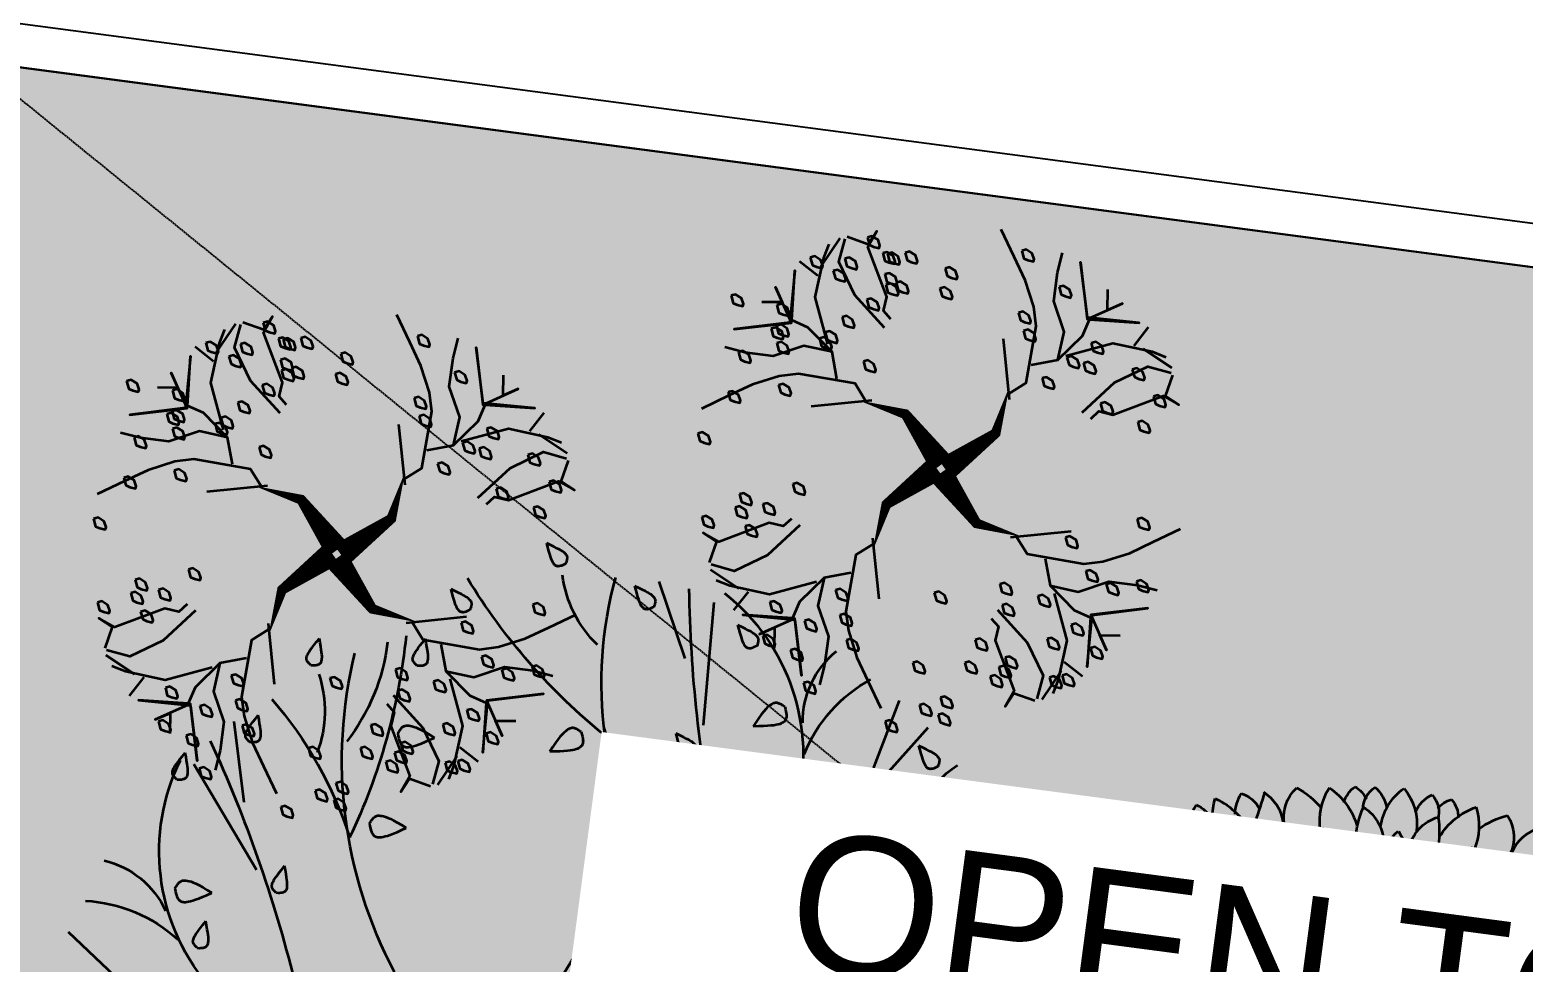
# Model space of a CAD drawing. Header units: millimetres. Extents: x -179928 to 528275, y -469666 to 511935.
# Drawn here: x 7727 to 8589, y 104358 to 104896 of the extents above; entities that cross this region are included whole.
import ezdxf

# ---------------------------------------------------------------- set-up
doc = ezdxf.new("R2010")
doc.units = ezdxf.units.MM
doc.linetypes.add('DASHED', pattern=[0.75, 0.5, -0.25])
for name, color, linetype in [('ad-Elevation 10', 8, 'Continuous'), ('ad-Glass Sectionline', 140, 'Continuous'), ('ad-Text main', 7, 'Continuous'), ('ad-Toilet fixtures', 8, 'Continuous')]:
    doc.layers.add(name, color=color, linetype=linetype)
doc.layers.add('ad-Landscape', color=94, linetype='Continuous', lineweight=35)
doc.layers.add('ad-Landscape 2', color=7, linetype='Continuous', lineweight=35, true_color=0x264c00)
doc.styles.get("Standard").update_dxf_attribs({"font": 'arial.ttf'})

# ---------------------------------------------------------------- blocks, each defined once
blk = doc.blocks.new('A$C61BE7BBE')
at = {"layer": 'ad-Landscape'}
for centre, radius, start, end in [((0.542, -2.951), 1.936, 142.5885, 180.2685), ((-0.542, -2.951), 1.936, 359.7315, 37.4115), ((-1.447, -2.814), 0.898, 139.4924, 177.6991), ((0.295, -3.161), 1.349, 149.987, 187.7695), ((0.453, -2.514), 0.676, 171.3917, 227.835), ((-2.889, -3.142), 3.502, 359.9824, 12.0052), ((1.697, -2.079), 0.932, 201.0147, 251.0085), ((-0.295, -3.161), 1.349, 352.2305, 30.013), ((1.405, -2.554), 0.868, 198.6878, 245.2839), ((0.579, -3.745), 0.974, 6.4669, 61.6556), ((-1.74, -3.125), 2.067, 349.3214, 4.0479), ((-0.906, -3.641), 0.606, 297.2695, 335.9728)]:
    blk.add_arc(centre, radius, start, end, dxfattribs=at)
at = {"layer": 'ad-Landscape 2'}
for centre, radius, start, end in [((-2.167, -2.776), 0.96, 123.4494, 169.1419), ((-1.329, -3.259), 1.53, 124.2544, 162.4095), ((-2.867, -2.536), 0.525, 111.9719, 158.1743), ((-0.442, -3.021), 1.463, 142.928, 175.4603), ((-3.41, -2.32), 0.148, 98.297, 193.9033), ((-3.547, -1.977), 0.379, 269.0458, 306.1809), ((-3.21, -2.109), 0.273, 237.8448, 324.6011), ((-3.325, -2.438), 0.17, 143.7235, 189.2863), ((-3.218, -2.537), 0.186, 119.0055, 191.7638), ((-3.454, -2.302), 0.168, 256.8191, 300.1098), ((-3.387, -2.087), 0.488, 268.4011, 309.1706), ((-3.088, -1.801), 0.795, 268.4481, 307.5281), ((-1.697, -2.079), 0.932, 288.9915, 338.9853), ((2.889, -3.142), 3.502, 167.9948, 180.0176), ((-0.453, -2.514), 0.676, 312.165, 8.6083), ((-4.711, -2.181), 1.496, 339.5864, 345.4463), ((-2.833, -2.887), 0.356, 124.2819, 173.793), ((-2.813, -2.152), 0.645, 272.2183, 320.8436), ((-1.999, -3.032), 0.544, 129.3196, 181.7514), ((-2.402, -1.959), 0.821, 274.0733, 314.8771), ((-1.014, -3.524), 1.242, 131.6019, 166.473), ((-2.026, -2.069), 0.846, 278.5709, 321.5072), ((-0.488, -3.723), 1.408, 129.2482, 165.9132), ((-3.255, -2.307), 0.399, 262.2727, 289.059), ((-3.205, -2.09), 0.759, 271.415, 306.1567), ((-0.914, -2.323), 0.874, 290.1808, 328.5951), ((0.914, -2.323), 0.874, 211.4049, 249.8192), ((-2.929, -2.933), 0.15, 126.1904, 182.5297), ((-3.025, -2.67), 0.274, 258.7338, 302.0246), ((-2.554, -3.07), 0.372, 132.039, 182.3981), ((-3.055, -2.232), 0.863, 278.6128, 308.9762), ((-0.579, -3.745), 0.974, 118.3444, 173.5331), ((-1.405, -2.554), 0.868, 294.7161, 341.3122), ((-2.458, -3.195), 0.289, 145.3594, 190.9222), ((-2.436, -2.424), 0.643, 257.6145, 296.9239), ((1.74, -3.125), 2.067, 175.9521, 190.6786), ((-0.876, -2.829), 0.895, 310.7887, 348.0381), ((0.876, -2.829), 0.895, 191.9619, 229.2113), ((-2.128, -3.396), 0.461, 134.4168, 177.6352), ((-2.208, -2.504), 0.73, 268.9494, 309.1849), ((0.81, -3.717), 1.458, 154.4442, 184.6619), ((-0.81, -3.717), 1.458, 355.3381, 25.5558), ((-3.046, -2.005), 1.281, 283.7152, 293.8565), ((-2.622, -2.757), 0.621, 273.0667, 310.2241), ((-0.915, -3.796), 1.32, 153.7814, 168.0611), ((-1.896, -2.617), 0.764, 273.1884, 312.6145), ((-0.211, -3.764), 1.016, 144.8498, 183.0189), ((0.785, -3.797), 1.765, 161.3885, 181.2452), ((-0.785, -3.797), 1.765, 358.7548, 18.6115), ((0.211, -3.764), 1.016, 356.9811, 35.1502), ((-2.106, -3.468), 0.289, 145.3594, 190.9222), ((-2.239, -2.943), 0.581, 273.3251, 311.6636), ((-0.466, -3.951), 1.488, 157.2926, 174.0275), ((-1.724, -2.922), 0.735, 283.908, 319.6134), ((-0.873, -3.314), 0.57, 293.7313, 353.3277), ((0.672, -3.334), 0.873, 183.0038, 219.6059), ((-0.672, -3.334), 0.873, 320.3941, 356.9962), ((0.873, -3.314), 0.57, 186.6723, 246.2687), ((-2.403, -3.194), 0.329, 272.3146, 313.7549), ((-1.692, -3.651), 0.41, 156.3892, 187.6723), ((-2.444, -2.7), 1.205, 294.4744, 320.3824), ((-1.37, -3.11), 0.824, 298.2203, 336.7804), ((0.485, -3.825), 0.838, 157.7226, 195.8673), ((-0.485, -3.825), 0.838, 344.1327, 22.2774), ((1.37, -3.11), 0.824, 203.2196, 241.7797), ((-2.158, -3.355), 0.356, 279.6308, 313.1371), ((-1.452, -3.751), 0.311, 161.2129, 206.1809), ((-1.034, -3.87), 0.552, 154.5471, 189.5144), ((-1.383, -3.356), 0.488, 288.8174, 332.5625), ((1.383, -3.356), 0.488, 207.4375, 251.1826), ((-1.821, -3.599), 0.302, 287.3992, 323.6788), ((-1.759, -3.363), 0.625, 286.9117, 328.7423), ((-0.466, -3.725), 0.359, 293.7056, 356.9487), ((0.466, -3.725), 0.359, 183.0513, 246.2944), ((-1.053, -3.888), 0.343, 173.8947, 205.1777), ((-1.415, -3.77), 0.269, 281.0401, 324.9578), ((5.866, -2.673), 7.168, 189.1667, 191.2403), ((-1.327, -3.744), 0.358, 294.3218, 345.6204), ((-0.641, -3.924), 0.342, 161.3254, 219.8207), ((-0.143, -3.955), 0.535, 164.7932, 204.8095), ((0.323, -3.905), 0.477, 180.4376, 227.2613), ((-0.323, -3.905), 0.477, 312.7387, 359.5624), ((0.906, -3.641), 0.606, 204.0272, 242.7305), ((0.143, -3.955), 0.535, 335.1905, 15.2068), ((0.641, -3.924), 0.342, 320.1793, 18.6746), ((1.327, -3.744), 0.358, 194.3796, 245.6782), ((-1.18, -3.454), 0.743, 291.8594, 312.9677), ((-0.096, -4.063), 0.227, 172.7272, 229.0665), ((0.096, -4.063), 0.227, 310.9335, 7.2728), ((1.18, -3.454), 0.743, 227.0323, 248.1406), ((-0.266, -4.046), 0.225, 186.241, 229.1557), ((-0.491, -4.017), 0.214, 291.17, 329.5844), ((-0.414, -3.981), 0.305, 303.605, 342.9027), ((0.414, -3.981), 0.305, 197.0973, 236.395), ((0.491, -4.017), 0.214, 210.4156, 248.83), ((0.266, -4.046), 0.225, 310.8443, 353.759)]:
    blk.add_arc(centre, radius, start, end, dxfattribs=at)
blk = doc.blocks.new('A$C279134A6')
at = {"layer": 'ad-Landscape', "linetype": 'Continuous'}
for p, q in [((352.6, 400.1), (423.7, 240.5)), ((72.2, 376.9), (16.7, 336.4)), ((150.2, 271.7), (93.3, 199)), ((134.4, 222.4), (119.1, 163.4)), ((596, 149.1), (611.8, 82.3)), ((468.4, 120), (464.3, 27.7)), ((448.3, 72.2), (421.5, 17.4))]:
    blk.add_line(p, q, dxfattribs=at)
for points in [[(566.2, 448.7), (547.1, 430.5), (523, 414.5), (539.8, 401.2), (587.4, 406.7), (583.8, 399.4), (477.4, 382.9), (453, 374.9), (462.2, 357.8), (561.8, 348.1), (554.4, 337.1), (431.6, 324.2), (433.4, 278.4), (444.4, 263.8), (497.6, 280.2), (493.9, 271.1), (462.7, 263.8), (470.1, 252.8), (492.1, 254.6), (490.3, 247.3), (449.9, 243.5)], [(113.9, 335.5), (113.5, 335.2), (113, 334.9), (112.6, 334.6), (112.2, 334.2), (111.8, 333.9), (111.5, 333.6), (111.2, 333.2), (110.9, 332.9), (110.6, 332.5), (110.4, 332.1), (110.2, 331.7), (110.1, 331.2), (110.1, 330.7), (110.1, 330.1), (110.2, 329.4), (110.3, 328.6), (110.6, 327.7), (111, 326.7), (111.5, 325.5), (112.2, 324), (113.2, 322.3), (114.4, 320.2), (115.8, 317.7), (117.6, 314.8)], [(113.9, 335.5), (115.4, 335.4), (116.6, 335.2), (117.5, 335), (118.3, 334.8), (119, 334.6), (119.5, 334.3), (119.9, 334.1), (120.3, 333.8), (120.6, 333.4), (120.9, 333.1), (121.1, 332.7), (121.3, 332.3), (121.5, 331.7), (121.6, 331.2), (121.6, 330.5), (121.6, 329.7), (121.5, 328.8), (121.3, 327.7), (121.1, 326.4), (120.7, 324.8), (120.2, 322.9), (119.5, 320.7), (118.6, 318), (117.6, 314.8)], [(91.5, 293.4), (92.1, 295.4), (92.7, 297), (93.2, 298.2), (93.7, 299.3), (94.2, 300.1), (94.7, 300.7), (95.2, 301.2), (95.7, 301.7), (96.2, 302), (96.8, 302.3), (97.4, 302.5), (98.1, 302.7), (98.8, 302.7), (99.7, 302.7), (100.6, 302.6), (101.7, 302.3), (102.9, 301.9), (104.4, 301.4), (106, 300.7), (107.9, 299.7), (110.2, 298.5), (112.8, 297), (115.8, 295.2), (119.3, 293)], [(91.5, 293.4), (91.8, 292.7), (92.1, 292), (92.4, 291.4), (92.8, 290.7), (93.1, 290.1), (93.5, 289.5), (93.8, 289), (94.3, 288.4), (94.7, 288), (95.2, 287.6), (95.7, 287.2), (96.3, 286.9), (97.1, 286.7), (97.9, 286.6), (98.9, 286.5), (100, 286.5), (101.3, 286.6), (102.8, 286.8), (104.5, 287.2), (106.6, 287.8), (109.1, 288.7), (112, 289.8), (115.4, 291.2), (119.3, 293)], [(167.1, 286.6), (166.7, 286.3), (166.2, 286), (165.8, 285.7), (165.4, 285.3), (165, 285), (164.7, 284.7), (164.3, 284.3), (164.1, 284), (163.8, 283.6), (163.6, 283.2), (163.4, 282.8), (163.3, 282.3), (163.2, 281.8), (163.3, 281.2), (163.4, 280.5), (163.5, 279.7), (163.8, 278.8), (164.2, 277.8), (164.7, 276.6), (165.4, 275.1), (166.4, 273.4), (167.5, 271.3), (169, 268.8), (170.8, 265.9)], [(167.1, 286.6), (168.6, 286.5), (169.7, 286.3), (170.7, 286.1), (171.5, 285.9), (172.2, 285.7), (172.7, 285.4), (173.1, 285.2), (173.5, 284.9), (173.8, 284.6), (174.1, 284.2), (174.3, 283.8), (174.5, 283.4), (174.7, 282.9), (174.8, 282.3), (174.8, 281.6), (174.8, 280.8), (174.7, 279.9), (174.5, 278.8), (174.3, 277.5), (173.9, 275.9), (173.3, 274), (172.7, 271.8), (171.8, 269.1), (170.8, 265.9)], [(229.8, 226.1), (230.4, 228), (230.9, 229.6), (231.5, 230.9), (232, 231.9), (232.5, 232.7), (233, 233.4), (233.5, 233.9), (234, 234.3), (234.5, 234.6), (235.1, 234.9), (235.7, 235.2), (236.4, 235.3), (237.1, 235.4), (238, 235.3), (238.9, 235.2), (240, 234.9), (241.2, 234.6), (242.6, 234), (244.3, 233.3), (246.2, 232.3), (248.5, 231.1), (251.1, 229.6), (254.1, 227.8), (257.6, 225.6)], [(423.2, 240.7), (460.5, 222), (489.7, 205), (511.9, 190.4), (528.1, 179.3), (539.1, 172.7), (545.9, 171.3)], [(449.9, 243.5), (588.1, 169.8), (635.9, 99.7)], [(726.8, 236.6), (725.6, 237.4), (724.6, 238.1), (723.7, 238.5), (723, 238.9), (722.4, 239.1), (721.8, 239.3), (721.3, 239.4), (720.8, 239.4), (720.4, 239.3), (720, 239.3), (719.5, 239.1), (719.1, 238.9), (718.6, 238.6), (718.2, 238.2), (717.7, 237.7), (717.2, 237.1), (716.7, 236.4), (716.1, 235.4), (715.4, 234.3), (714.7, 232.8), (713.9, 231.1), (712.9, 228.9), (711.8, 226.3), (710.5, 223.3)], [(726.8, 236.6), (726.9, 236), (727.1, 235.5), (727.2, 235), (727.3, 234.5), (727.3, 234), (727.4, 233.5), (727.4, 233), (727.4, 232.6), (727.4, 232.1), (727.3, 231.7), (727.1, 231.2), (726.9, 230.8), (726.6, 230.4), (726.2, 229.9), (725.7, 229.5), (725, 229), (724.3, 228.5), (723.3, 228), (722.1, 227.4), (720.6, 226.7), (718.8, 226), (716.5, 225.2), (713.8, 224.3), (710.5, 223.3)], [(229.8, 226.1), (230.1, 225.4), (230.4, 224.7), (230.7, 224), (231, 223.3), (231.4, 222.7), (231.8, 222.1), (232.1, 221.6), (232.5, 221.1), (233, 220.6), (233.5, 220.2), (234, 219.8), (234.6, 219.6), (235.3, 219.3), (236.2, 219.2), (237.1, 219.1), (238.3, 219.1), (239.5, 219.2), (241, 219.5), (242.8, 219.9), (244.9, 220.5), (247.4, 221.3), (250.3, 222.4), (253.7, 223.8), (257.6, 225.6)], [(578.1, 195.4), (577.4, 195), (576.7, 194.7), (576, 194.4), (575.3, 194.1), (574.7, 193.9), (574, 193.7), (573.4, 193.5), (572.7, 193.4), (572.1, 193.3), (571.5, 193.3), (570.8, 193.4), (570.2, 193.6), (569.5, 193.9), (568.7, 194.3), (568, 194.9), (567.1, 195.6), (566.2, 196.5), (565.2, 197.7), (564.1, 199.1), (562.9, 201), (561.6, 203.2), (560.1, 205.9), (558.5, 209.2), (556.6, 213.1)], [(578.1, 195.4), (578.9, 197.2), (579.5, 198.8), (579.9, 200.1), (580.2, 201.2), (580.3, 202.2), (580.4, 203), (580.3, 203.7), (580.2, 204.3), (580, 205), (579.8, 205.5), (579.5, 206.1), (579.1, 206.7), (578.5, 207.2), (577.9, 207.7), (577.1, 208.2), (576.1, 208.7), (574.9, 209.3), (573.5, 209.8), (571.7, 210.3), (569.7, 210.8), (567.2, 211.4), (564.2, 211.9), (560.7, 212.5), (556.6, 213.1)], [(82.1, 212.1), (81.6, 211.7), (81.2, 211.4), (80.8, 211.1), (80.4, 210.8), (80, 210.5), (79.6, 210.1), (79.3, 209.8), (79, 209.4), (78.7, 209), (78.5, 208.6), (78.4, 208.2), (78.2, 207.7), (78.2, 207.2), (78.2, 206.6), (78.3, 205.9), (78.5, 205.2), (78.7, 204.3), (79.1, 203.2), (79.6, 202), (80.4, 200.6), (81.3, 198.8), (82.5, 196.7), (84, 194.3), (85.8, 191.4)], [(82.1, 212.1), (83.5, 211.9), (84.7, 211.8), (85.7, 211.6), (86.5, 211.4), (87.1, 211.1), (87.6, 210.9), (88, 210.6), (88.4, 210.3), (88.7, 210), (89, 209.6), (89.3, 209.3), (89.5, 208.8), (89.6, 208.3), (89.7, 207.7), (89.8, 207), (89.7, 206.2), (89.6, 205.3), (89.5, 204.2), (89.2, 202.9), (88.8, 201.4), (88.3, 199.5), (87.6, 197.2), (86.8, 194.5), (85.8, 191.4)], [(132.7, 177.1), (132.2, 176.8), (131.8, 176.5), (131.4, 176.1), (131, 175.8), (130.6, 175.5), (130.2, 175.2), (129.9, 174.8), (129.6, 174.5), (129.4, 174.1), (129.1, 173.7), (129, 173.3), (128.9, 172.8), (128.8, 172.2), (128.8, 171.6), (128.9, 171), (129.1, 170.2), (129.3, 169.3), (129.7, 168.3), (130.3, 167.1), (131, 165.6), (131.9, 163.8), (133.1, 161.8), (134.6, 159.3), (136.4, 156.4)], [(132.7, 177.1), (134.1, 177), (135.3, 176.8), (136.3, 176.6), (137.1, 176.4), (137.7, 176.2), (138.2, 175.9), (138.7, 175.6), (139, 175.4), (139.3, 175), (139.6, 174.7), (139.9, 174.3), (140.1, 173.9), (140.2, 173.3), (140.3, 172.7), (140.4, 172.1), (140.3, 171.3), (140.3, 170.4), (140.1, 169.3), (139.8, 168), (139.4, 166.4), (138.9, 164.5), (138.2, 162.3), (137.4, 159.6), (136.4, 156.4)], [(696.8, 175.8), (695.6, 176.6), (694.6, 177.3), (693.7, 177.8), (693, 178.1), (692.3, 178.4), (691.8, 178.5), (691.3, 178.6), (690.8, 178.6), (690.4, 178.6), (689.9, 178.5), (689.5, 178.3), (689, 178.1), (688.6, 177.8), (688.1, 177.4), (687.7, 177), (687.2, 176.3), (686.6, 175.6), (686.1, 174.7), (685.4, 173.5), (684.7, 172), (683.9, 170.3), (682.9, 168.1), (681.8, 165.5), (680.5, 162.5)], [(696.8, 175.8), (696.9, 175.3), (697, 174.7), (697.1, 174.2), (697.2, 173.7), (697.3, 173.2), (697.4, 172.7), (697.4, 172.2), (697.4, 171.8), (697.3, 171.3), (697.2, 170.9), (697.1, 170.5), (696.9, 170), (696.6, 169.6), (696.2, 169.1), (695.6, 168.7), (695, 168.2), (694.2, 167.7), (693.3, 167.2), (692.1, 166.6), (690.6, 165.9), (688.7, 165.2), (686.5, 164.4), (683.7, 163.5), (680.5, 162.5)], [(241.9, 156.2), (242.5, 158.1), (243.1, 159.7), (243.6, 161), (244.2, 162), (244.7, 162.9), (245.2, 163.5), (245.6, 164), (246.2, 164.4), (246.7, 164.8), (247.2, 165.1), (247.9, 165.3), (248.5, 165.5), (249.3, 165.5), (250.1, 165.5), (251.1, 165.3), (252.2, 165.1), (253.4, 164.7), (254.8, 164.2), (256.5, 163.4), (258.4, 162.5), (260.6, 161.3), (263.2, 159.8), (266.3, 157.9), (269.8, 155.8)], [(586.5, 140.8), (585.8, 140.5), (585.2, 140.1), (584.5, 139.8), (583.8, 139.6), (583.1, 139.3), (582.5, 139.1), (581.8, 138.9), (581.2, 138.8), (580.6, 138.7), (579.9, 138.7), (579.3, 138.8), (578.6, 139), (577.9, 139.3), (577.2, 139.7), (576.4, 140.3), (575.6, 141.1), (574.7, 142), (573.7, 143.1), (572.6, 144.6), (571.4, 146.4), (570.1, 148.6), (568.6, 151.4), (566.9, 154.7), (565.1, 158.6)], [(586.5, 140.8), (587.3, 142.7), (587.9, 144.2), (588.4, 145.6), (588.7, 146.7), (588.8, 147.6), (588.8, 148.4), (588.8, 149.1), (588.7, 149.8), (588.5, 150.4), (588.3, 151), (588, 151.6), (587.5, 152.1), (587, 152.6), (586.3, 153.2), (585.5, 153.7), (584.5, 154.2), (583.4, 154.7), (581.9, 155.2), (580.2, 155.7), (578.1, 156.3), (575.6, 156.8), (572.7, 157.4), (569.2, 158), (565.1, 158.6)], [(241.9, 156.2), (242.3, 155.5), (242.6, 154.8), (242.9, 154.1), (243.2, 153.5), (243.6, 152.9), (243.9, 152.3), (244.3, 151.7), (244.7, 151.2), (245.1, 150.8), (245.6, 150.3), (246.2, 150), (246.8, 149.7), (247.5, 149.5), (248.3, 149.3), (249.3, 149.3), (250.4, 149.3), (251.7, 149.4), (253.2, 149.6), (255, 150), (257.1, 150.6), (259.5, 151.5), (262.5, 152.6), (265.8, 154), (269.8, 155.8)], [(378.2, 137), (379, 138.9), (379.6, 140.4), (380.1, 141.8), (380.3, 142.9), (380.5, 143.8), (380.5, 144.6), (380.5, 145.3), (380.4, 146), (380.2, 146.6), (380, 147.2), (379.6, 147.7), (379.2, 148.3), (378.7, 148.8), (378, 149.4), (377.2, 149.9), (376.2, 150.4), (375, 150.9), (373.6, 151.4), (371.9, 151.9), (369.8, 152.4), (367.3, 153), (364.3, 153.6), (360.9, 154.1), (356.8, 154.8)], [(378.2, 137), (377.5, 136.7), (376.8, 136.3), (376.1, 136), (375.5, 135.7), (374.8, 135.5), (374.2, 135.3), (373.5, 135.1), (372.9, 135), (372.2, 134.9), (371.6, 134.9), (371, 135), (370.3, 135.2), (369.6, 135.5), (368.9, 135.9), (368.1, 136.5), (367.3, 137.2), (366.4, 138.2), (365.4, 139.3), (364.3, 140.8), (363.1, 142.6), (361.7, 144.8), (360.3, 147.6), (358.6, 150.9), (356.8, 154.8)], [(465.2, 142.3), (464, 143.1), (463, 143.7), (462.1, 144.2), (461.4, 144.6), (460.8, 144.8), (460.2, 145), (459.7, 145), (459.2, 145.1), (458.8, 145), (458.3, 144.9), (457.9, 144.8), (457.5, 144.6), (457, 144.3), (456.6, 143.9), (456.1, 143.4), (455.6, 142.8), (455.1, 142.1), (454.5, 141.1), (453.8, 140), (453.1, 138.5), (452.3, 136.7), (451.3, 134.6), (450.2, 132), (448.9, 128.9)], [(465.2, 142.3), (465.3, 141.7), (465.5, 141.2), (465.6, 140.7), (465.7, 140.2), (465.7, 139.7), (465.8, 139.2), (465.8, 138.7), (465.8, 138.3), (465.8, 137.8), (465.7, 137.4), (465.5, 136.9), (465.3, 136.5), (465, 136.1), (464.6, 135.6), (464.1, 135.2), (463.4, 134.7), (462.7, 134.2), (461.7, 133.6), (460.5, 133.1), (459, 132.4), (457.2, 131.7), (454.9, 130.9), (452.2, 130), (448.9, 128.9)], [(647.1, 127.5), (645.9, 128.4), (644.9, 129), (644, 129.5), (643.3, 129.9), (642.7, 130.1), (642.1, 130.2), (641.6, 130.3), (641.1, 130.3), (640.7, 130.3), (640.2, 130.2), (639.8, 130.1), (639.4, 129.9), (638.9, 129.6), (638.5, 129.2), (638, 128.7), (637.5, 128.1), (636.9, 127.3), (636.4, 126.4), (635.7, 125.2), (635, 123.8), (634.2, 122), (633.2, 119.9), (632.1, 117.3), (630.8, 114.2)], [(647.1, 127.5), (647.2, 127), (647.3, 126.5), (647.5, 126), (647.6, 125.5), (647.6, 125), (647.7, 124.5), (647.7, 124), (647.7, 123.5), (647.7, 123.1), (647.6, 122.6), (647.4, 122.2), (647.2, 121.8), (646.9, 121.3), (646.5, 120.9), (646, 120.4), (645.3, 119.9), (644.6, 119.4), (643.6, 118.9), (642.4, 118.3), (640.9, 117.7), (639.1, 117), (636.8, 116.2), (634.1, 115.2), (630.8, 114.2)], [(170.6, 113.9), (170.1, 113.6), (169.7, 113.3), (169.3, 113), (168.9, 112.7), (168.5, 112.3), (168.1, 112), (167.8, 111.7), (167.5, 111.3), (167.3, 110.9), (167, 110.5), (166.9, 110.1), (166.8, 109.6), (166.7, 109.1), (166.7, 108.5), (166.8, 107.8), (167, 107), (167.2, 106.2), (167.6, 105.1), (168.2, 103.9), (168.9, 102.4), (169.8, 100.7), (171, 98.6), (172.5, 96.1), (174.3, 93.2)], [(170.6, 113.9), (172, 113.8), (173.2, 113.6), (174.2, 113.5), (175, 113.2), (175.6, 113), (176.1, 112.8), (176.6, 112.5), (176.9, 112.2), (177.2, 111.9), (177.5, 111.5), (177.8, 111.1), (178, 110.7), (178.1, 110.2), (178.2, 109.6), (178.3, 108.9), (178.2, 108.1), (178.2, 107.2), (178, 106.1), (177.7, 104.8), (177.3, 103.2), (176.8, 101.4), (176.1, 99.1), (175.3, 96.4), (174.3, 93.2)], [(527.1, 98.3), (526.4, 97.9), (525.7, 97.6), (525, 97.3), (524.4, 97), (523.7, 96.8), (523, 96.6), (522.4, 96.4), (521.7, 96.3), (521.1, 96.2), (520.5, 96.2), (519.8, 96.3), (519.2, 96.5), (518.5, 96.8), (517.7, 97.2), (517, 97.8), (516.1, 98.5), (515.2, 99.4), (514.2, 100.6), (513.2, 102), (512, 103.9), (510.6, 106.1), (509.1, 108.8), (507.5, 112.1), (505.7, 116)], [(527.1, 98.3), (527.9, 100.1), (528.5, 101.7), (528.9, 103), (529.2, 104.1), (529.4, 105.1), (529.4, 105.9), (529.3, 106.6), (529.2, 107.2), (529.1, 107.9), (528.8, 108.5), (528.5, 109), (528.1, 109.6), (527.6, 110.1), (526.9, 110.6), (526.1, 111.1), (525.1, 111.7), (523.9, 112.2), (522.5, 112.7), (520.8, 113.2), (518.7, 113.7), (516.2, 114.3), (513.2, 114.8), (509.7, 115.4), (505.7, 116)], [(249.6, 103.8), (249.1, 103.5), (248.7, 103.2), (248.3, 102.8), (247.8, 102.5), (247.5, 102.2), (247.1, 101.8), (246.8, 101.5), (246.5, 101.1), (246.2, 100.8), (246, 100.4), (245.8, 99.9), (245.7, 99.5), (245.7, 98.9), (245.7, 98.3), (245.8, 97.7), (246, 96.9), (246.2, 96), (246.6, 95), (247.1, 93.7), (247.9, 92.3), (248.8, 90.5), (250, 88.4), (251.5, 86), (253.3, 83.1)], [(249.6, 103.8), (251, 103.6), (252.2, 103.5), (253.2, 103.3), (253.9, 103.1), (254.6, 102.9), (255.1, 102.6), (255.5, 102.3), (255.9, 102), (256.2, 101.7), (256.5, 101.4), (256.8, 101), (257, 100.5), (257.1, 100), (257.2, 99.4), (257.2, 98.7), (257.2, 98), (257.1, 97), (257, 96), (256.7, 94.7), (256.3, 93.1), (255.8, 91.2), (255.1, 88.9), (254.3, 86.3), (253.3, 83.1)], [(283.7, 57), (282.5, 57.8), (281.5, 58.4), (280.6, 58.9), (279.9, 59.3), (279.3, 59.5), (278.7, 59.7), (278.2, 59.7), (277.7, 59.7), (277.3, 59.7), (276.8, 59.6), (276.4, 59.5), (276, 59.3), (275.5, 59), (275, 58.6), (274.6, 58.1), (274.1, 57.5), (273.5, 56.8), (273, 55.8), (272.3, 54.7), (271.6, 53.2), (270.8, 51.4), (269.8, 49.3), (268.7, 46.7), (267.4, 43.6)], [(283.7, 57), (283.8, 56.4), (283.9, 55.9), (284.1, 55.4), (284.1, 54.9), (284.2, 54.4), (284.3, 53.9), (284.3, 53.4), (284.3, 53), (284.2, 52.5), (284.2, 52.1), (284, 51.6), (283.8, 51.2), (283.5, 50.8), (283.1, 50.3), (282.6, 49.8), (281.9, 49.4), (281.2, 48.9), (280.2, 48.3), (279, 47.8), (277.5, 47.1), (275.6, 46.4), (273.4, 45.6), (270.7, 44.7), (267.4, 43.6)], [(500.6, 55.6), (499.4, 56.4), (498.4, 57.1), (497.5, 57.6), (496.8, 57.9), (496.2, 58.2), (495.6, 58.3), (495.1, 58.4), (494.6, 58.4), (494.2, 58.4), (493.8, 58.3), (493.3, 58.1), (492.9, 57.9), (492.4, 57.6), (492, 57.2), (491.5, 56.8), (491, 56.1), (490.5, 55.4), (489.9, 54.5), (489.2, 53.3), (488.5, 51.8), (487.7, 50.1), (486.7, 47.9), (485.6, 45.3), (484.3, 42.3)], [(500.6, 55.6), (500.7, 55.1), (500.9, 54.5), (501, 54), (501.1, 53.5), (501.1, 53), (501.2, 52.5), (501.2, 52), (501.2, 51.6), (501.2, 51.1), (501.1, 50.7), (500.9, 50.3), (500.7, 49.8), (500.4, 49.4), (500, 48.9), (499.5, 48.5), (498.8, 48), (498.1, 47.5), (497.1, 47), (495.9, 46.4), (494.4, 45.7), (492.6, 45), (490.3, 44.2), (487.6, 43.3), (484.3, 42.3)], [(420.1, 36.7), (419, 37.5), (418, 38.1), (417.1, 38.6), (416.4, 39), (415.7, 39.2), (415.2, 39.4), (414.7, 39.4), (414.2, 39.4), (413.7, 39.4), (413.3, 39.3), (412.9, 39.2), (412.4, 39), (412, 38.7), (411.5, 38.3), (411, 37.8), (410.5, 37.2), (410, 36.5), (409.4, 35.5), (408.8, 34.4), (408.1, 32.9), (407.2, 31.1), (406.3, 29), (405.2, 26.4), (403.9, 23.3)], [(420.1, 36.7), (420.3, 36.1), (420.4, 35.6), (420.5, 35.1), (420.6, 34.6), (420.7, 34.1), (420.7, 33.6), (420.8, 33.1), (420.8, 32.7), (420.7, 32.2), (420.6, 31.8), (420.5, 31.3), (420.2, 30.9), (419.9, 30.5), (419.5, 30), (419, 29.5), (418.4, 29.1), (417.6, 28.6), (416.7, 28), (415.5, 27.5), (414, 26.8), (412.1, 26.1), (409.9, 25.3), (407.1, 24.4), (403.9, 23.3)], [(350.3, 13.3), (349.1, 14.1), (348.1, 14.8), (347.2, 15.3), (346.5, 15.6), (345.9, 15.9), (345.3, 16), (344.8, 16.1), (344.3, 16.1), (343.9, 16.1), (343.4, 16), (343, 15.9), (342.5, 15.7), (342.1, 15.4), (341.6, 15), (341.2, 14.5), (340.7, 13.9), (340.1, 13.1), (339.6, 12.2), (338.9, 11), (338.2, 9.6), (337.4, 7.8), (336.4, 5.6), (335.3, 3.1), (334, 0)], [(350.3, 13.3), (350.4, 12.8), (350.5, 12.3), (350.7, 11.7), (350.7, 11.2), (350.8, 10.7), (350.9, 10.3), (350.9, 9.8), (350.9, 9.3), (350.8, 8.9), (350.8, 8.4), (350.6, 8), (350.4, 7.6), (350.1, 7.1), (349.7, 6.7), (349.2, 6.2), (348.5, 5.7), (347.8, 5.2), (346.8, 4.7), (345.6, 4.1), (344.1, 3.5), (342.2, 2.8), (340, 1.9), (337.3, 1), (334, 0)]]:
    blk.add_lwpolyline(points, dxfattribs=at)
for centre, radius, start, end in [((751.7, 192.1), 360.5, 132.1856, 164.9693), ((230.2, 247.1), 155.4, 132.7556, 198.6371), ((-760.6, 724.4), 1021, 327.7895, 338.4969), ((35.1, 421.5), 110.4, 265.3254, 305.1537), ((538.9, 137.6), 338.7, 144.528, 186.2468), ((29.3, 347.2), 67.9, 275.7611, 327.6837), ((417.6, 286), 14, 177.1649, 226.3154), ((-51, 364.4), 295.6, 311.5008, 334.7886), ((-226.1, 96.2), 464.8, 358.3377, 17.8186), ((85.9, 270.7), 338.7, 335.9092, 354.9132), ((714.4, 101.4), 139.9, 77.0811, 137.7415), ((780.3, 388.7), 155, 257.0811, 258.0944), ((1454.7, -128.4), 1021, 160.9443, 171.6517), ((713.1, 161.5), 50.4, 68.5531, 140.17), ((639.2, 74.5), 124.4, 53.6853, 121.3784), ((698.1, 171.3), 59.2, 155.0444, 231.6546), ((97.2, 158.4), 89, 334.3958, 12.8307), ((391.6, 153.2), 155.4, 300.8041, 6.6856), ((77.9, 92.1), 147.4, 358.9379, 30.6247), ((640.2, -258.1), 464.8, 121.6227, 141.1035), ((681.5, 59.5), 295.6, 164.6527, 187.9404), ((653.3, 158.9), 110.4, 194.2876, 234.1159), ((609.3, 98.7), 67.9, 171.7576, 223.6802), ((434.9, -0.7), 89, 126.6105, 165.0455)]:
    blk.add_arc(centre, radius, start, end, dxfattribs=at)
blk = doc.blocks.new('A$C1DD67A25')
at = {"layer": 'ad-Landscape'}
for points in [[(362.2, 368.8, 36.2, 14.5, 0), (424, 434.3, 14.5, 0.724, 0), (490.5, 444.8, 0, 0, 0), (450.9, 444.8, 0, 0, 0), (475.6, 527.6, 0, 0, 0), (470.7, 544.9, 0, 0, 0), (382.1, 603.6, 0, 0, 0), (406.7, 583.1, 0, 0, 0), (362.2, 579.4, 0, 0, 0), (406.7, 583.1, 0, 0, 0), (470.7, 544.9, 0, 0, 0), (436.3, 652.2, 0, 0, 0), (485.7, 696.8, 0, 0, 0), (433.7, 652.2, 0, 0, 0), (421.4, 696.8, 0, 0, 0), (428.8, 717.7, 0, 0, 0), (416.5, 696.8, 0, 0, 0), (374.6, 720.9, 0, 0, 0), (416.5, 696.8, 0, 0, 0), (325.2, 724.6, 0, 0, 0)], [(355.7, 362.2, 36.2, 14.5, 0), (290.2, 424, 14.5, 0.724, 0), (279.7, 490.5, 0, 0, 0), (279.7, 450.9, 0, 0, 0), (197, 475.6, 0, 0, 0), (179.7, 470.7, 0, 0, 0), (121, 382.1, 0, 0, 0), (141.5, 406.7, 0, 0, 0), (145.1, 362.2, 0, 0, 0), (141.5, 406.7, 0, 0, 0), (179.7, 470.7, 0, 0, 0), (72.3, 436.3, 0, 0, 0), (27.7, 485.7, 0, 0, 0), (72.3, 433.7, 0, 0, 0), (27.7, 421.4, 0, 0, 0), (6.8, 428.8, 0, 0, 0), (27.7, 416.5, 0, 0, 0), (3.6, 374.6, 0, 0, 0), (27.7, 416.5, 0, 0, 0), (0, 325.2, 0, 0, 0)], [(368.8, 362.3, 36.2, 14.5, 0), (434.3, 300.6, 14.5, 0.724, 0), (444.8, 234, 0, 0, 0), (444.8, 273.6, 0, 0, 0), (527.6, 249, 0, 0, 0), (544.9, 253.8, 0, 0, 0), (603.6, 342.5, 0, 0, 0), (583.1, 317.8, 0, 0, 0), (579.4, 362.3, 0, 0, 0), (583.1, 317.8, 0, 0, 0), (544.9, 253.8, 0, 0, 0), (652.2, 288.3, 0, 0, 0), (696.8, 238.9, 0, 0, 0), (652.2, 290.9, 0, 0, 0), (696.8, 303.2, 0, 0, 0), (717.7, 295.7, 0, 0, 0), (696.8, 308.1, 0, 0, 0), (720.9, 350, 0, 0, 0), (696.8, 308.1, 0, 0, 0), (724.6, 399.3, 0, 0, 0)], [(362.3, 355.7, 36.2, 14.5, 0), (300.6, 290.2, 14.5, 0.724, 0), (234, 279.7, 0, 0, 0), (273.6, 279.7, 0, 0, 0), (249, 197, 0, 0, 0), (253.8, 179.7, 0, 0, 0), (342.5, 121, 0, 0, 0), (317.8, 141.5, 0, 0, 0), (362.3, 145.1, 0, 0, 0), (317.8, 141.5, 0, 0, 0), (253.8, 179.7, 0, 0, 0), (288.3, 72.3, 0, 0, 0), (238.9, 27.7, 0, 0, 0), (290.9, 72.3, 0, 0, 0), (303.2, 27.7, 0, 0, 0), (295.7, 6.8, 0, 0, 0), (308.1, 27.7, 0, 0, 0), (350, 3.6, 0, 0, 0), (308.1, 27.7, 0, 0, 0), (399.3, 0, 0, 0, 0)]]:
    blk.add_lwpolyline(points, format="xyseb", dxfattribs=at)
for points in [[(329.8, 738.4), (334.2, 748.9), (340.5, 750.7), (348.7, 751.6), (349.4, 748), (345.6, 740.1), (336.1, 735.7)], [(376.3, 708.2), (380.7, 718.7), (387, 720.5), (395.2, 721.4), (395.9, 717.8), (392, 709.9), (382.6, 705.5)], [(405, 718.3), (409.4, 728.8), (415.7, 730.6), (423.9, 731.5), (424.5, 727.9), (420.7, 720), (411.3, 715.6)], [(204.6, 698.2), (209, 708.8), (215.3, 710.5), (223.5, 711.4), (224.1, 707.8), (220.3, 700), (210.9, 695.5)], [(405, 693.2), (409.4, 703.8), (415.7, 705.5), (423.9, 706.4), (424.5, 702.9), (420.7, 695), (411.3, 690.6)], [(179.5, 653.1), (183.9, 663.6), (190.2, 665.4), (198.4, 666.3), (199, 662.7), (195.2, 654.8), (185.8, 650.4)], [(358.4, 648.1), (362.8, 658.7), (369.1, 660.4), (377.3, 661.3), (378, 657.7), (374.2, 649.8), (364.7, 645.4)], [(473, 653.1), (477.4, 663.6), (483.7, 665.4), (491.9, 666.3), (492.5, 662.7), (488.7, 654.8), (479.3, 650.4)], [(558.8, 643.1), (563.2, 653.7), (569.5, 655.4), (577.7, 656.3), (578.3, 652.7), (574.5, 644.8), (565.1, 640.4)], [(136.6, 638.1), (141, 648.7), (147.3, 650.4), (155.5, 651.3), (156.1, 647.7), (152.3, 639.9), (142.9, 635.4)], [(258.3, 628), (262.7, 638.6), (269, 640.3), (277.2, 641.2), (277.8, 637.7), (274, 629.8), (264.6, 625.4)], [(433.6, 638.1), (438, 648.7), (444.3, 650.4), (452.5, 651.3), (453.2, 647.7), (449.4, 639.9), (439.9, 635.4)], [(483.7, 638.1), (488, 648.7), (494.3, 650.4), (502.5, 651.3), (503.2, 647.7), (499.4, 639.9), (490, 635.4)], [(490.9, 623), (495.3, 633.6), (501.5, 635.3), (509.7, 636.3), (510.4, 632.7), (506.6, 624.8), (497.2, 620.4)], [(576.7, 638.1), (581.1, 648.7), (587.4, 650.4), (595.6, 651.3), (596.2, 647.7), (592.4, 639.9), (583, 635.4)], [(193.8, 608), (198.2, 618.5), (204.5, 620.2), (212.7, 621.2), (213.4, 617.6), (209.6, 609.7), (200.1, 605.3)], [(444.3, 603), (448.7, 613.5), (455, 615.3), (463.2, 616.2), (463.9, 612.6), (460, 604.7), (450.6, 600.3)], [(140.2, 588), (144.5, 598.6), (150.8, 600.3), (159, 601.2), (159.7, 597.6), (155.9, 589.7), (146.4, 585.3)], [(243.9, 593), (248.3, 603.5), (254.6, 605.3), (262.8, 606.2), (263.5, 602.6), (259.7, 594.7), (250.2, 590.3)], [(548.1, 588), (552.5, 598.6), (558.8, 600.3), (567, 601.2), (567.6, 597.6), (563.8, 589.7), (554.4, 585.3)], [(612.5, 593), (616.8, 603.5), (623.1, 605.3), (631.3, 606.2), (632, 602.6), (628.2, 594.7), (618.8, 590.3)], [(233.2, 557.8), (237.6, 568.4), (243.9, 570.1), (252.1, 571.1), (252.7, 567.5), (248.9, 559.6), (239.5, 555.2)], [(580.3, 562.9), (584.7, 573.5), (591, 575.2), (599.2, 576.2), (599.9, 572.6), (596.1, 564.7), (586.6, 560.3)], [(376.3, 542.9), (380.7, 553.4), (387, 555.2), (395.2, 556.1), (395.9, 552.5), (392, 544.6), (382.6, 540.2)], [(476.5, 547.9), (480.9, 558.4), (487.2, 560.2), (495.4, 561.1), (496.1, 557.5), (492.3, 549.6), (482.8, 545.2)], [(469.3, 517.8), (473.7, 528.4), (480, 530.1), (488.2, 531), (488.9, 527.4), (485.1, 519.5), (475.6, 515.1)], [(526.6, 527.8), (531, 538.3), (537.3, 540.1), (545.5, 541), (546.2, 537.4), (542.4, 529.5), (532.9, 525.1)], [(623.2, 497.7), (627.6, 508.3), (633.9, 510), (642.1, 511), (642.8, 507.4), (639, 499.5), (629.5, 495.1)], [(666.1, 487.8), (670.5, 498.3), (676.8, 500.1), (685, 501), (685.7, 497.4), (681.9, 489.5), (672.4, 485.1)], [(25.7, 477.7), (30.1, 488.2), (36.4, 490), (44.6, 490.9), (45.2, 487.3), (41.4, 479.4), (32, 475)], [(90, 482.8), (94.4, 493.3), (100.7, 495.1), (108.9, 496), (109.6, 492.4), (105.8, 484.5), (96.3, 480.1)], [(591, 482.8), (595.4, 493.3), (601.7, 495.1), (609.9, 496), (610.6, 492.4), (606.7, 484.5), (597.3, 480.1)], [(72.1, 457.7), (76.5, 468.3), (82.8, 470), (91, 470.9), (91.7, 467.3), (87.9, 459.5), (78.4, 455)], [(111.6, 447.6), (116, 458.2), (122.3, 459.9), (130.5, 460.8), (131.1, 457.2), (127.3, 449.4), (117.9, 444.9)], [(75.8, 437.6), (80.2, 448.2), (86.5, 449.9), (94.7, 450.9), (95.3, 447.3), (91.5, 439.4), (82.1, 435)], [(555.2, 437.6), (559.6, 448.2), (565.9, 449.9), (574.1, 450.9), (574.8, 447.3), (571, 439.4), (561.5, 435)], [(150.9, 412.6), (155.3, 423.1), (161.6, 424.9), (169.8, 425.8), (170.5, 422.2), (166.7, 414.3), (157.2, 409.9)], [(655.4, 397.5), (659.8, 408.1), (666.1, 409.8), (674.3, 410.7), (675, 407.1), (671.2, 399.2), (661.7, 394.8)], [(4.2, 357.5), (8.6, 368), (14.9, 369.8), (23.1, 370.7), (23.8, 367.1), (20, 359.2), (10.5, 354.8)], [(40, 292.3), (44.4, 302.8), (50.7, 304.6), (58.9, 305.5), (59.6, 301.9), (55.7, 294), (46.3, 289.6)], [(111.6, 272.2), (116, 282.8), (122.3, 284.5), (130.5, 285.4), (131.1, 281.8), (127.3, 273.9), (117.9, 269.5)], [(637.6, 257.2), (641.9, 267.8), (648.2, 269.5), (656.4, 270.5), (657.1, 266.9), (653.3, 259), (643.9, 254.6)], [(47.1, 232.2), (51.5, 242.7), (57.8, 244.5), (66, 245.4), (66.7, 241.8), (62.9, 233.9), (53.4, 229.5)], [(580.3, 237.2), (584.7, 247.7), (591, 249.5), (599.2, 250.4), (599.9, 246.8), (596.1, 238.9), (586.6, 234.5)], [(100.8, 212.1), (105.2, 222.7), (111.5, 224.4), (119.7, 225.3), (120.4, 221.7), (116.5, 213.8), (107.1, 209.4)], [(229.6, 222.1), (234, 232.6), (240.3, 234.4), (248.5, 235.3), (249.2, 231.7), (245.3, 223.8), (235.9, 219.4)], [(490.9, 212.1), (495.3, 222.7), (501.5, 224.4), (509.7, 225.3), (510.4, 221.7), (506.6, 213.8), (497.2, 209.4)], [(655.4, 217.1), (659.8, 227.6), (666.1, 229.4), (674.3, 230.3), (675, 226.7), (671.2, 218.8), (661.7, 214.4)], [(90, 192), (94.4, 202.6), (100.7, 204.3), (108.9, 205.3), (109.6, 201.7), (105.8, 193.8), (96.3, 189.4)], [(97.2, 187), (101.6, 197.6), (107.9, 199.3), (116.1, 200.3), (116.8, 196.7), (113, 188.8), (103.5, 184.4)], [(161.6, 197), (166, 207.6), (172.3, 209.3), (180.5, 210.2), (181.2, 206.6), (177.3, 198.8), (167.9, 194.4)], [(168.8, 187), (173.2, 197.6), (179.5, 199.3), (187.7, 200.3), (188.4, 196.7), (184.5, 188.8), (175.1, 184.4)], [(190.3, 162), (194.7, 172.5), (201, 174.3), (209.2, 175.2), (209.8, 171.6), (206, 163.7), (196.6, 159.3)], [(523, 177.1), (527.4, 187.6), (533.7, 189.4), (541.9, 190.3), (542.5, 186.7), (538.7, 178.8), (529.3, 174.4)], [(548.1, 182.1), (552.5, 192.6), (558.8, 194.4), (567, 195.3), (567.6, 191.7), (563.8, 183.8), (554.4, 179.4)], [(619.7, 182.1), (624.1, 192.6), (630.4, 194.4), (638.6, 195.3), (639.2, 191.7), (635.4, 183.8), (626, 179.4)], [(25.7, 152), (30.1, 162.6), (36.4, 164.3), (44.6, 165.2), (45.2, 161.6), (41.4, 153.7), (32, 149.3)], [(93.7, 157), (98.1, 167.6), (104.4, 169.3), (112.6, 170.2), (113.2, 166.6), (109.4, 158.7), (100, 154.3)], [(455.1, 146.9), (459.5, 157.5), (465.8, 159.2), (474, 160.1), (474.6, 156.5), (470.8, 148.6), (461.4, 144.2)], [(555.2, 152), (559.6, 162.6), (565.9, 164.3), (574.1, 165.2), (574.8, 161.6), (571, 153.7), (561.5, 149.3)], [(222.5, 131.9), (226.9, 142.5), (233.2, 144.2), (241.4, 145.2), (242, 141.6), (238.2, 133.7), (228.8, 129.3)], [(444.3, 121.8), (448.7, 132.4), (455, 134.1), (463.2, 135.1), (463.9, 131.5), (460, 123.6), (450.6, 119.2)], [(168.8, 96.8), (173.2, 107.3), (179.5, 109.1), (187.7, 110), (188.4, 106.4), (184.5, 98.5), (175.1, 94.1)], [(247.5, 106.9), (251.9, 117.4), (258.2, 119.2), (266.4, 120.1), (267.1, 116.5), (263.2, 108.6), (253.8, 104.2)], [(261.8, 101.9), (266.2, 112.4), (272.5, 114.2), (280.7, 115.1), (281.4, 111.5), (277.6, 103.6), (268.1, 99.2)], [(326.3, 101.9), (330.7, 112.4), (337, 114.2), (345.2, 115.1), (345.8, 111.5), (342, 103.6), (332.6, 99.2)], [(133, 81.8), (137.4, 92.4), (143.7, 94.1), (151.9, 95), (152.6, 91.4), (148.8, 83.6), (139.3, 79.1)], [(183.1, 76.8), (187.5, 87.4), (193.8, 89.1), (202, 90.1), (202.7, 86.5), (198.9, 78.6), (189.4, 74.2)], [(243.9, 91.8), (248.3, 102.4), (254.6, 104.1), (262.8, 105), (263.5, 101.4), (259.7, 93.5), (250.2, 89.1)], [(498, 76.8), (502.4, 87.4), (508.7, 89.1), (516.9, 90.1), (517.5, 86.5), (513.7, 78.6), (504.3, 74.2)], [(236.8, 61.7), (241.2, 72.3), (247.5, 74), (255.7, 75), (256.4, 71.4), (252.6, 63.5), (243.1, 59.1)], [(243.9, 61.7), (248.3, 72.3), (254.6, 74), (262.8, 75), (263.5, 71.4), (259.7, 63.5), (250.2, 59.1)], [(269, 56.8), (273.3, 67.3), (279.6, 69.1), (287.8, 70), (288.5, 66.4), (284.7, 58.5), (275.3, 54.1)], [(329.8, 71.7), (334.2, 82.3), (340.5, 84), (348.7, 84.9), (349.4, 81.4), (345.6, 73.5), (336.1, 69.1)], [(211.7, 41.7), (216.1, 52.2), (222.4, 54), (230.6, 54.9), (231.3, 51.3), (227.5, 43.4), (218, 39)], [(437.2, 31.7), (441.6, 42.3), (447.9, 44), (456.1, 44.9), (456.7, 41.3), (452.9, 33.4), (443.5, 29)]]:
    blk.add_lwpolyline(points, close=True, dxfattribs=at)
for points in [[(279.7, 483.1), (255.6, 502.9), (252, 586.7), (259.3, 613.9), (276.6, 651), (297, 682.8), (321.1, 719.8)], [(252, 529.8), (214.2, 542.2), (210.6, 584.1), (231.5, 626.3), (231.5, 668.2), (227.9, 697.7)], [(214.2, 542.2), (183.3, 581.8), (176, 606.5), (103.7, 611.3), (179.7, 608.7), (200.1, 687.7), (179.7, 606.5), (131.5, 636), (151.9, 623.7), (155.6, 653.2)], [(463.2, 569), (475.6, 579.4), (473.3, 600.4), (510.3, 669.1), (500.3, 693.6), (510.3, 672.7), (542.2, 679.5)], [(470.7, 555.3), (520.1, 596.7), (549.6, 641.8), (544.8, 676.3)], [(574.3, 631.3), (552.2, 676.3)], [(549.6, 520.8), (576.9, 586.3), (572, 644.9), (566.8, 665.9)], [(576.9, 617.7), (606.5, 634.9)], [(542.2, 510.3), (581.8, 541.2), (606.5, 548.5), (611.3, 620.8), (608.7, 544.9), (687.7, 524.4), (606.5, 544.9), (636, 593.1), (623.7, 572.6), (653.2, 569)], [(106.9, 576.9), (89.6, 606.5)], [(93.2, 574.3), (48.2, 552.2)], [(203.8, 549.6), (138.3, 576.9), (79.6, 572), (58.7, 566.8)], [(169.2, 470.7), (127.8, 520.1), (82.8, 549.6), (48.2, 544.8)], [(276.6, 475.6), (297, 562)], [(155.6, 463.2), (145.1, 475.6), (124.2, 473.3), (55.5, 510.3), (30.9, 500.3), (51.9, 510.3), (45, 542.2)], [(529.8, 472.6), (542.2, 510.3), (584.1, 513.9), (626.3, 493), (668.2, 493), (697.7, 496.7)], [(483.1, 444.8), (502.9, 468.9), (586.7, 472.6), (613.9, 465.3), (651, 448), (682.8, 427.5), (719.8, 403.4)], [(475.6, 448), (562, 427.5)], [(241.5, 279.7), (221.7, 255.6), (137.9, 252), (110.6, 259.3), (73.6, 276.6), (41.8, 297), (4.7, 321.1)], [(249, 276.6), (162.6, 297)], [(569, 261.3), (579.4, 249), (600.4, 251.2), (669.1, 214.2), (693.6, 224.3), (672.7, 214.2), (679.5, 182.4)], [(194.7, 252), (182.4, 214.2), (140.5, 210.6), (98.3, 231.5), (56.4, 231.5), (26.8, 227.9)], [(444.8, 241.5), (468.9, 221.7), (472.6, 137.9), (465.3, 110.6), (448, 73.6), (427.5, 41.8), (403.4, 4.7)], [(448, 249), (427.5, 162.6)], [(555.3, 253.8), (596.7, 204.5), (641.8, 174.9), (676.3, 179.8)], [(182.4, 214.2), (142.8, 183.3), (118.1, 176), (113.2, 103.7), (115.8, 179.7), (36.9, 200.1), (118.1, 179.7), (88.5, 131.5), (100.9, 151.9), (71.3, 155.6)], [(174.9, 203.8), (147.6, 138.3), (152.5, 79.6), (157.7, 58.7)], [(472.6, 194.7), (510.3, 182.4), (513.9, 140.5), (493, 98.3), (493, 56.4), (496.7, 26.8)], [(510.3, 182.4), (541.2, 142.8), (548.5, 118.1), (620.8, 113.2), (544.9, 115.8), (524.4, 36.9), (544.9, 118.1), (593.1, 88.5), (572.6, 100.9), (569, 71.3)], [(520.8, 174.9), (586.3, 147.6), (644.9, 152.5), (665.9, 157.7)], [(253.8, 169.2), (204.5, 127.8), (174.9, 82.8), (179.8, 48.2)], [(261.3, 155.6), (249, 145.1), (251.2, 124.2), (214.2, 55.5), (224.3, 30.9), (214.2, 51.9), (182.4, 45)], [(631.3, 150.2), (676.3, 172.3)], [(617.7, 147.6), (634.9, 118.1)], [(147.6, 106.9), (118.1, 89.6)], [(150.2, 93.2), (172.3, 48.2)]]:
    blk.add_lwpolyline(points, dxfattribs=at)
blk = doc.blocks.new('A$Cfbd26d3a')
at = {"transparency": 33554559}
h = blk.add_hatch(color=74, dxfattribs=at)
h.dxf.hatch_style = 1
h.paths.add_polyline_path([(0, 960), (-1565, 960), (-1565, 0), (0, 0)])
at = {"layer": 'ad-Elevation 10', "linetype": 'DASHED'}
for points in [[(0, 0), (-1565, 960)], [(0, 960), (-1565, 0)]]:
    blk.add_lwpolyline(points, dxfattribs=at)
at = {"layer": 'ad-Toilet fixtures'}
blk.add_lwpolyline([(0, 960), (-1565, 960), (-1565, 0), (0, 0)], close=True, dxfattribs=at)
at = {"xscale": -67.90653060229484, "yscale": 67.90653060229484, "zscale": 67.90653060229484, "rotation": 180}
blk.add_blockref('A$C61BE7BBE', (-691.92, 362.96), dxfattribs=at)
at = {"layer": 'ad-Landscape', "rotation": 180}
for name, p, xscale, yscale, zscale in [('A$C1DD67A25', (-1124.22, 943.28), -0.3957671191590032, 0.3957671191590032, 0.3957671191590032), ('A$C1DD67A25', (-1463.4, 848.7), -0.3957671191590032, 0.3957671191590032, 0.3957671191590032), ('A$C279134A6', (-1457.58, 727.52), -0.7689692653037794, 0.7689692653037794, 0.7689692653037794)]:
    blk.add_blockref(name, p, dxfattribs=dict(at, xscale=xscale, yscale=yscale, zscale=zscale))
at = {"layer": 'ad-Text main', "color": 0, "insert": (-782.57, 476.41), "char_height": 80, "width": 664.9494, "attachment_point": 5, "bg_fill": 2}
blk.add_mtext('OPEN TO SKY', dxfattribs=at)
blk = doc.blocks.new('1625_East Villa')
blk.add_blockref('A$Cfbd26d3a', (8310, 230))
at = {"layer": 'ad-Glass Sectionline'}
blk.add_lwpolyline([(8310, 1215), (5110, 1215), (5110, 1190), (8310, 1190)], close=True, dxfattribs=at)
blk = doc.blocks.new("All Plot's Villa Plans")
at = {"ltscale": 5, "rotation": 352.4703876422526}
blk.add_blockref('1625_East Villa', (851.96, 104581.7), dxfattribs=at)

msp = doc.modelspace()

# ---------------------------------------------------------------- block references
at = {"ltscale": 5}
msp.add_blockref("All Plot's Villa Plans", (0, 0), dxfattribs=at)

doc.saveas('drawing.dxf')
